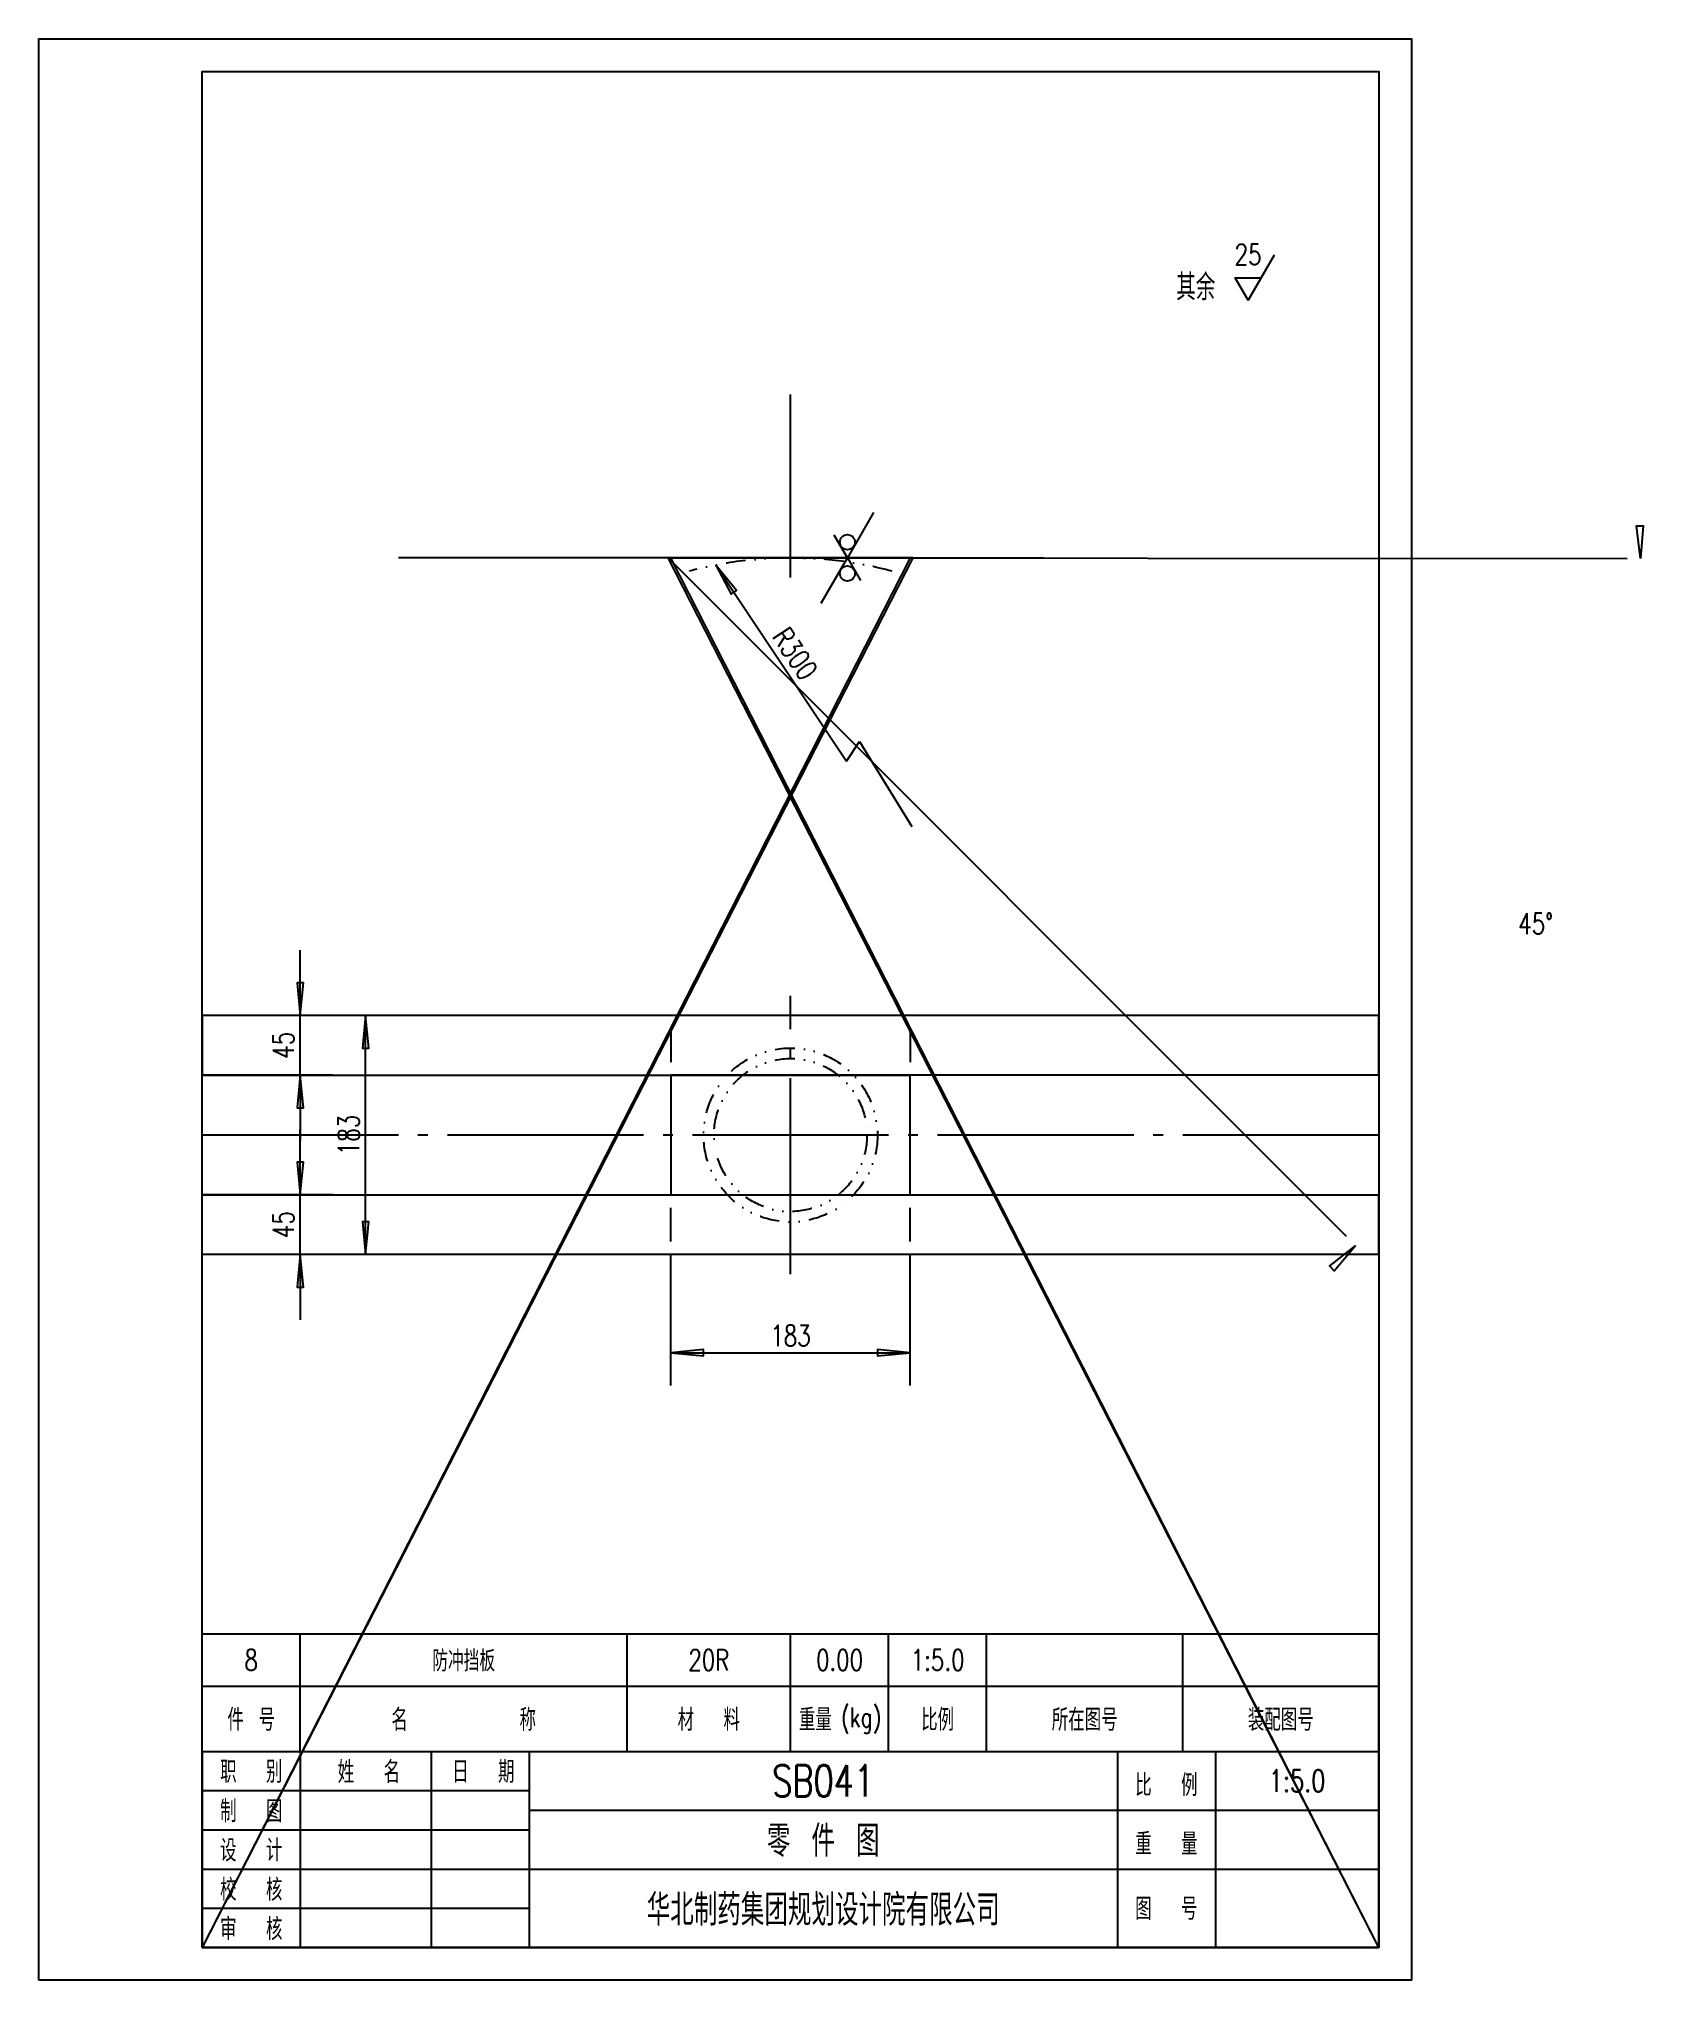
# Model space of a CAD drawing. Extents: x -125 to 1102, y -25 to 1460.
import ezdxf
from ezdxf.enums import TextEntityAlignment as Align

# ---------------------------------------------------------------- set-up
doc = ezdxf.new("R2010")
doc.units = 0
doc.header["$LTSCALE"] = 30
doc.header["$MEASUREMENT"] = 0
doc.linetypes.add('CENTER', pattern=[6.25, 5, -0.5, 0.25, -0.5])
doc.linetypes.add('DIVIDE', pattern=[1.25, 0.5, -0.25, 0, -0.25, 0, -0.25])
for name, color, linetype in [('1', 2, 'CONTINUOUS'), ('2', 1, 'CONTINUOUS'), ('4', 2, 'CENTER'), ('6', 6, 'DIVIDE')]:
    doc.layers.add(name, color=color, linetype=linetype)
doc.styles.add('HZ', font='txt', dxfattribs={"width": 0.75, "bigfont": 'hztxt'})

# ---------------------------------------------------------------- blocks, each defined once
blk = doc.blocks.new('BT2')
at = {"layer": '1', "color": 1}
for q in [(0, 30), (-180, 0)]:
    blk.add_line((-180, 30), q, dxfattribs=at)
at = {"layer": '1'}
for p, q in [((-165, 30), (-165, 0)), ((-145, 30), (-145, 0)), ((-130, 30), (-130, 0)), ((-40, 30), (-40, 0)), ((-25, 30), (-25, 0)), ((-180, 24), (-130, 24)), ((-180, 24), (-130, 24)), ((-130, 21), (0, 21)), ((-180, 18), (-130, 18)), ((-180, 12), (0, 12)), ((-180, 6), (-130, 6))]:
    blk.add_line(p, q, dxfattribs=at)
at = {"layer": '2'}
for p, q in [((0, 0), (0, 30)), ((-180, 0), (0, 0))]:
    blk.add_line(p, q, dxfattribs=at)
at = {"layer": '1', "style": 'HZ', "width": 0.75}
for s, height, p in [('职  别', 3.36, (-172.5, 27)), ('姓  名', 3.36, (-154.5, 27)), ('日  期', 3.36, (-137, 27)), ('比  例', 3.36, (-32.5, 25)), ('制  图', 3.36, (-172.5, 21)), ('重  量', 3.36, (-32.5, 16)), ('设  计', 3.36, (-172.5, 15)), ('校  核', 3.36, (-172.5, 9)), ('华北制药集团规划设计院有限公司', 4.8, (-85, 6)), ('图  号', 3.36, (-32.5, 6)), ('审  核', 3.36, (-172.5, 3))]:
    blk.add_text(s, height=height, dxfattribs=at).set_placement(p, align=Align.MIDDLE)
blk = doc.blocks.new('BT3')
at = {"layer": '1'}
for p, q in [((-165, 0), (-165, 18)), ((-115, 0), (-115, 18)), ((-90, 0), (-90, 18)), ((-75, 0), (-75, 18)), ((-60, 0), (-60, 18)), ((-30, 0), (-30, 18)), ((-180, 10), (0, 10))]:
    blk.add_line(p, q, dxfattribs=at)
at = {"layer": '2'}
for p, q in [((-180, 18), (0, 18)), ((-180, 18), (0, 18)), ((-180, 0), (-180, 18)), ((0, 0), (0, 18)), ((-180, 0), (0, 0))]:
    blk.add_line(p, q, dxfattribs=at)
at = {"layer": '1', "style": 'HZ', "width": 0.75}
for s, height, p in [('件 号', 3.36, (-172.5, 5)), ('名       称', 3.36, (-140, 5)), ('材  料', 3.36, (-102.5, 5)), ('重量', 3.36, (-86.2, 5)), ('(kg)', 3, (-79.2, 5)), ('比例', 3.36, (-67.5, 5)), ('所在图号', 3.36, (-45, 5)), ('装配图号', 3.36, (-15, 5))]:
    blk.add_text(s, height=height, dxfattribs=at).set_placement(p, align=Align.MIDDLE)

msp = doc.modelspace()

# ---------------------------------------------------------------- linework, layer by layer
at = {"layer": '1'}
for p, q in [((543.5, 1063), (150, 1063)), ((450, 1063), (150, 1063)), ((356.5, 1063), (875, 544)), ((356.5, 1063), (1090.1, 1062.6)), ((392.8, 1057.5), (492.8, 907.5)), ((450, 1063), (643.5, 1063)), ((492.8, 907.5), (502.8, 922.5)), ((502.8, 922.5), (542.8, 857.5)), ((150, 713), (0, 713)), ((75, 667.2), (75, 713)), ((125, 530), (125, 713)), ((100, 667.2), (0, 667.2)), ((100, 575.8), (0, 575.8)), ((75, 530), (75, 575.8)), ((150, 530), (0, 530)), ((358.5, 430), (358.5, 530)), ((541.5, 430), (541.5, 530)), ((358.5, 455), (541.5, 455))]:
    msp.add_line(p, q, dxfattribs=at)
for points in [[(-125, -25), (-125, 1460), (925, 1460), (925, -25)], [(1100.1, 1062.6), (1097.2, 1087.5), (1102.2, 1087.6)], [(882.1, 536.9), (862.4, 521.4), (865.8, 517.7)]]:
    msp.add_lwpolyline(points, close=True, dxfattribs=at)
for points in [[(820, 1294.6), (800, 1260), (790, 1277.3), (810, 1277.3)], [(513.5, 1097.6), (493.5, 1063), (483.5, 1080.3)], [(392.8, 1057.5), (404.5, 1035.3), (408.7, 1038.1), (392.8, 1057.5)], [(473.5, 1028.4), (493.5, 1063), (503.5, 1045.7)], [(75, 713), (77.5, 738), (72.5, 738), (75, 713), (75, 763)], [(125, 713), (122.5, 688), (127.5, 688), (125, 713)], [(75, 667.2), (72.5, 642.2), (77.5, 642.2), (75, 667.2), (75, 617.2)], [(75, 575.8), (77.5, 600.8), (72.5, 600.8), (75, 575.8), (75, 625.8)], [(125, 530), (127.5, 555), (122.5, 555), (125, 530)], [(75, 530), (72.5, 505), (77.5, 505), (75, 530), (75, 480)], [(358.5, 455), (383.5, 452.5), (383.5, 457.5), (358.5, 455)], [(541.5, 455), (516.5, 457.5), (516.5, 452.5), (541.5, 455)]]:
    msp.add_lwpolyline(points, dxfattribs=at)
for centre in [(493.5, 1075), (493.5, 1051)]:
    msp.add_circle(centre, 5.77, dxfattribs=at)
for points in [[(1100.1, 1062.6), (1097.2, 1087.5), (1102.2, 1087.6), (1100.1, 1062.6)], [(392.8, 1057.5), (404.5, 1035.3), (408.7, 1038.1), (392.8, 1057.5)], [(75, 713), (77.5, 738), (72.5, 738), (75, 713)], [(125, 713), (122.5, 688), (127.5, 688), (125, 713)], [(75, 667.2), (72.5, 642.2), (77.5, 642.2), (75, 667.2)], [(75, 575.8), (77.5, 600.8), (72.5, 600.8), (75, 575.8)], [(125, 530), (127.5, 555), (122.5, 555), (125, 530)], [(882.1, 536.9), (862.4, 521.4), (865.8, 517.7), (882.1, 536.9)], [(75, 530), (72.5, 505), (77.5, 505), (75, 530)], [(358.5, 455), (383.5, 452.5), (383.5, 457.5), (358.5, 455)], [(541.5, 455), (516.5, 457.5), (516.5, 452.5), (541.5, 455)]]:
    msp.add_solid(points, dxfattribs=at)
at = {"layer": '2'}
for p, q in [((543.5, 1063), (0, 0)), ((541.5, 1063), (0, 0)), ((900, 0), (356.5, 1063)), ((356.5, 1063), (543.5, 1063)), ((900, 0), (358.5, 1063)), ((358.5, 1063), (541.5, 1063)), ((900, 713), (0, 713)), ((0, 713), (0, 667.2)), ((0, 713), (0, 667.2)), ((900, 667.2), (900, 713)), ((900, 713), (900, 667.2)), ((358.5, 703), (358.5, 677.2)), ((541.5, 703), (541.5, 677.2)), ((0, 667.2), (541.5, 667.2)), ((900, 667.2), (358.5, 667.2)), ((358.5, 667.2), (358.5, 575.8)), ((541.5, 575.8), (541.5, 667.2)), ((0, 530), (0, 575.8)), ((0, 575.8), (541.5, 575.8)), ((0, 530), (0, 575.8)), ((358.5, 575.8), (900, 575.8)), ((358.5, 540), (358.5, 565.8)), ((541.5, 540), (541.5, 565.8)), ((900, 575.8), (900, 530)), ((900, 530), (900, 575.8)), ((900, 530), (0, 530))]:
    msp.add_line(p, q, dxfattribs=at)
msp.add_lwpolyline([(0, 0), (0, 1435), (900, 1435), (900, 0)], close=True, dxfattribs=at)
at = {"layer": '4'}
for p, q in [((450, 1048), (450, 1188)), ((450, 515), (450, 728)), ((900, 621.5), (0, 621.5))]:
    msp.add_line(p, q, dxfattribs=at)
at = {"layer": '6'}
for radius in [66.5, 58.5]:
    msp.add_circle((450, 621.5), radius, dxfattribs=at)
msp.add_arc((450, 763), 300, 75, 105, dxfattribs=at)

# ---------------------------------------------------------------- block references
at = {"layer": '1', "xscale": 5, "yscale": 5, "zscale": 5}
for name, p in [('BT3', (900, 150)), ('BT2', (900, 0))]:
    msp.add_blockref(name, p, dxfattribs=at)

# ---------------------------------------------------------------- texts
at = {"layer": '1', "style": 'HZ', "width": 0.75}
for s, p in [('25', (800, 1287)), ('183', (450, 460))]:
    msp.add_text(s, height=16, dxfattribs=at).set_placement(p, align=Align.CENTER)
for s, height, p in [('其余', 20, (775, 1260)), ('45%%d', 16, (1033.4, 775.1))]:
    msp.add_text(s, height=height, dxfattribs=at).set_placement(p, align=Align.RIGHT)
for s, rotation, p in [('R300', 303.69, (446.9, 985.3)), ('45', 90, (70, 690.1)), ('183', 90, (120, 621.5)), ('45', 90, (70, 552.9))]:
    msp.add_text(s, height=16, rotation=rotation, dxfattribs=at).set_placement(p, align=Align.CENTER)
for s, height, p in [('8', 16, (37.5, 220)), ('防冲挡板', 16, (200, 220)), ('20R', 16, (387.5, 220)), ('0.00', 16, (487.5, 220)), ('1:5.0', 16, (562.5, 220)), ('SB041', 24, (475, 127.5)), ('1:5.0', 16.8, (837.5, 127.5)), ('零 件 图', 24, (475, 82.5))]:
    msp.add_text(s, height=height, dxfattribs=at).set_placement(p, align=Align.MIDDLE)

doc.saveas('drawing.dxf')
